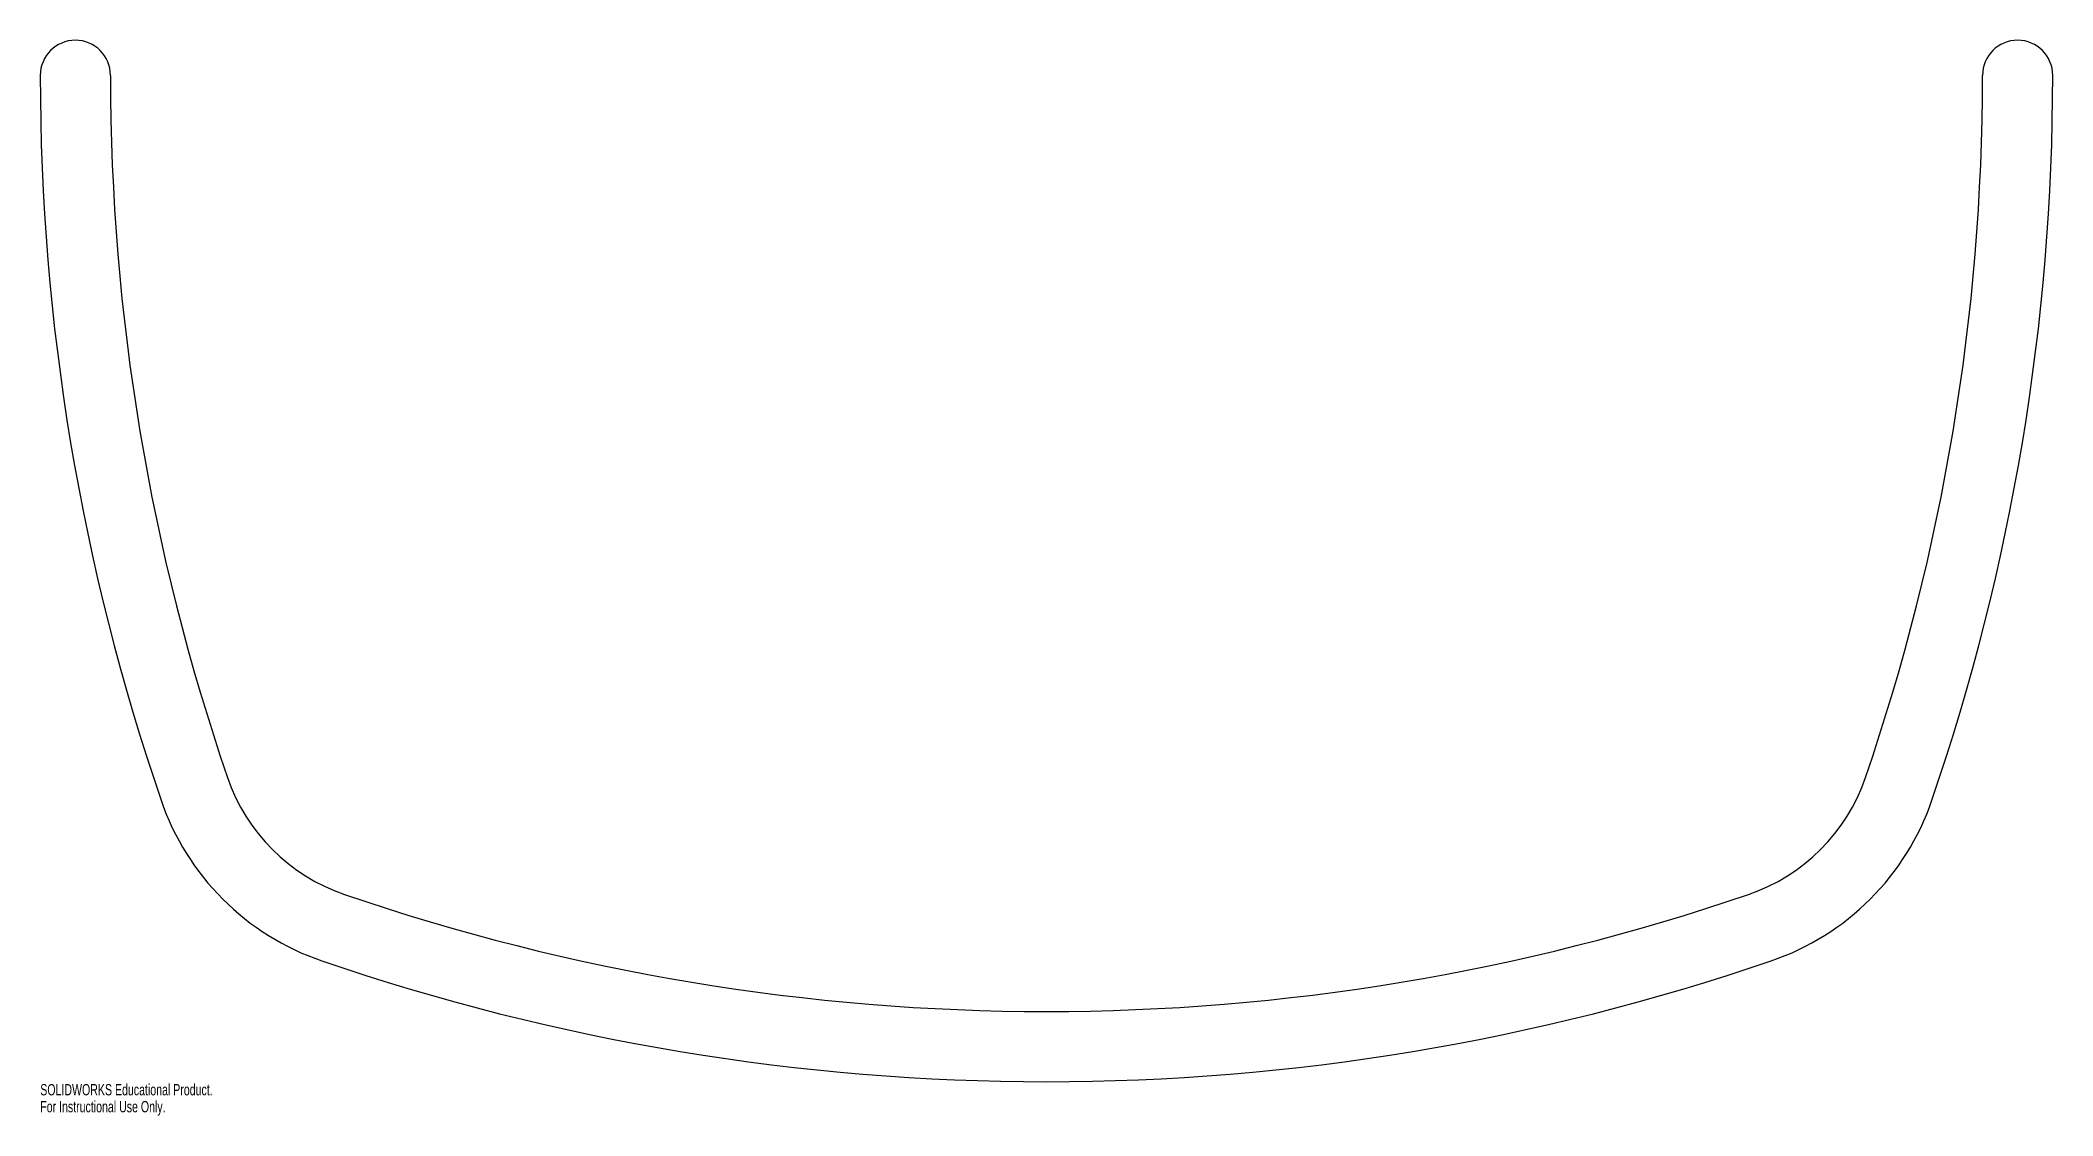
# Model space of a CAD drawing. Header units: millimetres. Extents: x -430 to 430, y -45 to 415.
import ezdxf

# ---------------------------------------------------------------- set-up
doc = ezdxf.new("R2010")
doc.units = ezdxf.units.MM
doc.styles.add('SLDTEXTSTYLE0', font='TXT', dxfattribs={"width": 0.7})

msp = doc.modelspace()

# ---------------------------------------------------------------- linework, layer by layer
at = {"color": 7, "linetype": 'Continuous', "lineweight": 25}
for centre, radius, start, end in [((-415, 400), 15, 0, 180), ((415, 400), 15, 360, 180), ((525, 400), 955, 180, 198.92464), ((525, 400), 925, 180, 198.92464), ((-525, 400), 925, 341.07536, 360), ((-525, 400), 955, 341.07536, 0), ((-273.91, 126.09), 80.43, 198.92464, 251.07536), ((273.91, 126.09), 80.43, 288.92464, 341.07536), ((-273.91, 126.09), 110.43, 198.92464, 251.07536), ((273.91, 126.09), 110.43, 288.92464, 341.07536), ((0, 925), 925, 251.07536, 288.92464), ((0, 925), 955, 251.07536, 288.92464)]:
    msp.add_arc(centre, radius, start, end, dxfattribs=at)

# ---------------------------------------------------------------- texts
at = {"color": 7, "linetype": 'Continuous', "char_height": 4.8336, "attachment_point": 1, "style": 'SLDTEXTSTYLE0'}
for s, insert in [('SOLIDWORKS Educational Product.', (-430, -31.02)), ('For Instructional Use Only.', (-430, -38.27))]:
    msp.add_mtext(s, dxfattribs=dict(at, insert=insert))

doc.saveas('drawing.dxf')
